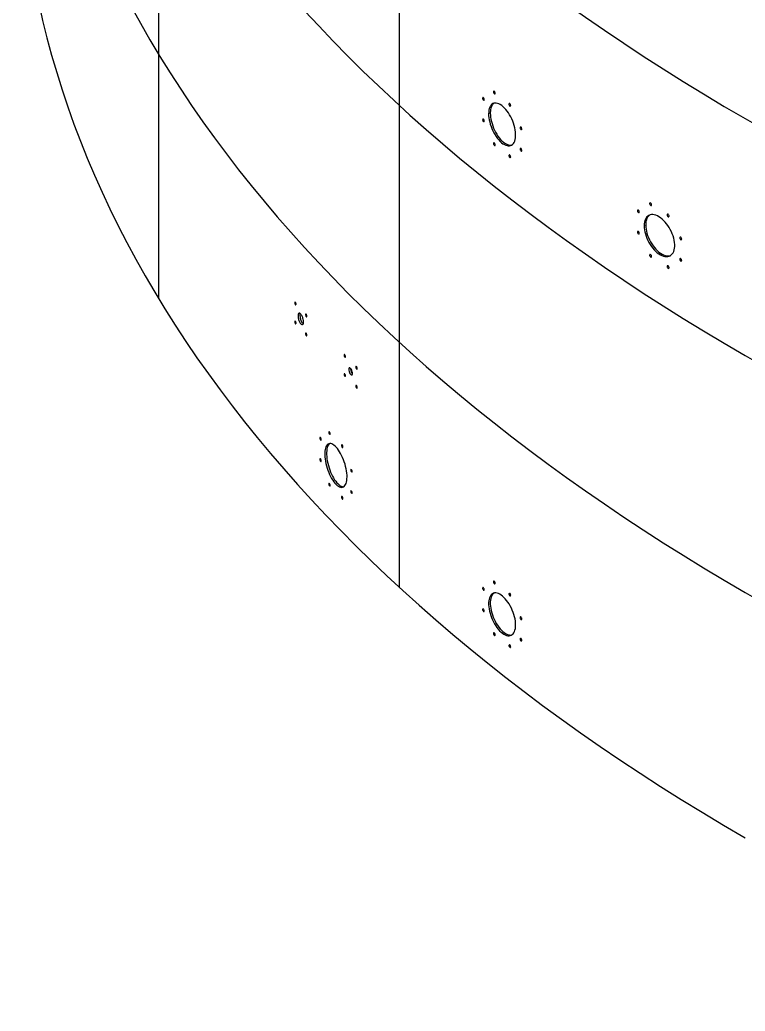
# Model space of a CAD drawing. Header units: millimetres. Extents: x 0 to 126150, y 0 to 89100.
# Drawn here: x 96055 to 99555, y 24661 to 29444 of the extents above; entities that cross this region are included whole.
import ezdxf

# ---------------------------------------------------------------- set-up
doc = ezdxf.new("R2010")
doc.units = ezdxf.units.MM
doc.header["$LTSCALE"] = 150
doc.layers.add('Visible', color=7, linetype='Continuous', lineweight=25)
doc.layers.add('Visible Narrow', color=7, linetype='Continuous', lineweight=18)

msp = doc.modelspace()

# ---------------------------------------------------------------- linework, layer by layer
at = {"layer": 'Visible'}
for p, q in [((96725.5, 28097.58), (96725.5, 42237.26)), ((97886.56, 26705.62), (97886.56, 42143.97))]:
    msp.add_line(p, q, dxfattribs=at)
for centre, major_axis, start_param, end_param in [((108004.91, 36132.59), (11950, 0), 3.1415927, 6.2831853), ((108004.91, 34989.49), (11950, 0), 3.1415927, 6.2831853), ((108004.91, 33846.4), (11950, 0), 3.1415927, 6.2831853), ((108004.91, 32703.3), (11950, 0), 3.1415927, 6.2831853), ((108004.91, 31560.21), (11950, 0), 3.1415927, 6.2831853), ((108004.91, 30376.29), (-11950, 0), 0, 0.7853973)]:
    msp.add_ellipse(centre, major_axis=major_axis, ratio=0.5773503, start_param=start_param, end_param=end_param, dxfattribs=at)
for points, knots in [([(98340.31, 29096.54), (98340.31, 29098.12), (98340.81, 29099.29), (98341.65, 29099.69), (98342.49, 29100.09), (98343.65, 29099.71), (98344.79, 29098.68), (98345.91, 29097.65), (98346.99, 29095.98), (98347.69, 29094.19), (98348.38, 29092.4), (98348.68, 29090.52), (98348.5, 29089.12), (98348.31, 29087.7), (98347.64, 29086.8), (98346.68, 29086.7), (98345.74, 29086.59), (98344.53, 29087.26), (98343.43, 29088.51), (98342.33, 29089.77), (98341.36, 29091.58), (98340.81, 29093.4), (98340.48, 29094.49), (98340.31, 29095.58), (98340.31, 29096.54)], [-3.1415927, -3.1415927, -3.1415927, -3.1415927, -2.3112322, -2.3112322, -2.3112322, -1.484034, -1.484034, -1.484034, -0.6595887, -0.6595887, -0.6595887, 0.1625537, 0.1625537, 0.1625537, 0.9916125, 0.9916125, 0.9916125, 1.8151462, 1.8151462, 1.8151462, 2.6417736, 2.6417736, 2.6417736, 3.1415927, 3.1415927, 3.1415927, 3.1415927]), ([(98288.04, 29065.45), (98288.04, 29067.03), (98288.53, 29068.21), (98289.36, 29068.6), (98290.19, 29069), (98291.35, 29068.61), (98292.47, 29067.57), (98293.58, 29066.54), (98294.65, 29064.87), (98295.34, 29063.07), (98296.02, 29061.28), (98296.32, 29059.4), (98296.14, 29058), (98295.96, 29056.59), (98295.29, 29055.69), (98294.35, 29055.58), (98293.41, 29055.48), (98292.21, 29056.16), (98291.13, 29057.41), (98290.04, 29058.67), (98289.07, 29060.49), (98288.54, 29062.31), (98288.21, 29063.41), (98288.04, 29064.5), (98288.04, 29065.45)], [-3.1415927, -3.1415927, -3.1415927, -3.1415927, -2.3112322, -2.3112322, -2.3112322, -1.484034, -1.484034, -1.484034, -0.6595887, -0.6595887, -0.6595887, 0.1625537, 0.1625537, 0.1625537, 0.9916125, 0.9916125, 0.9916125, 1.8151462, 1.8151462, 1.8151462, 2.6417736, 2.6417736, 2.6417736, 3.1415927, 3.1415927, 3.1415927, 3.1415927]), ([(98316.91, 28990.71), (98316.91, 29003.05), (98318.76, 29013.9), (98322.31, 29022.38), (98325.86, 29030.85), (98331.1, 29036.93), (98337.62, 29040.12), (98344.14, 29043.32), (98351.93, 29043.63), (98360.35, 29041.03), (98368.77, 29038.44), (98377.82, 29032.94), (98386.75, 29025), (98395.68, 29017.07), (98404.49, 29006.69), (98412.44, 28994.74), (98420.38, 28982.79), (98427.47, 28969.26), (98433.08, 28955.28), (98438.7, 28941.3), (98442.85, 28926.88), (98445.18, 28913.19), (98447.58, 28899.04), (98448.04, 28885.69), (98446.5, 28874.31), (98445.01, 28863.29), (98441.65, 28854.14), (98436.71, 28847.62), (98431.77, 28841.1), (98425.27, 28837.21), (98417.73, 28836.27), (98410.21, 28835.34), (98401.67, 28837.37), (98392.84, 28842.18), (98384.01, 28846.99), (98374.89, 28854.58), (98366.24, 28864.33), (98357.57, 28874.1), (98349.37, 28886.02), (98342.3, 28899.1), (98335.25, 28912.17), (98329.34, 28926.38), (98325.04, 28940.57), (98320.74, 28954.75), (98318.06, 28968.9), (98317.21, 28981.83), (98317.01, 28984.86), (98316.91, 28987.83), (98316.91, 28990.71)], [-3.1415927, -3.1415927, -3.1415927, -3.1415927, -2.7294243, -2.7294243, -2.7294243, -2.3174342, -2.3174342, -2.3174342, -1.9056456, -1.9056456, -1.9056456, -1.4940499, -1.4940499, -1.4940499, -1.0825999, -1.0825999, -1.0825999, -0.6712804, -0.6712804, -0.6712804, -0.2601154, -0.2601154, -0.2601154, 0.1650981, 0.1650981, 0.1650981, 0.5771152, 0.5771152, 0.5771152, 0.9887753, 0.9887753, 0.9887753, 1.4001026, 1.4001026, 1.4001026, 1.8111594, 1.8111594, 1.8111594, 2.2228977, 2.2228977, 2.2228977, 2.6340393, 2.6340393, 2.6340393, 3.0452678, 3.0452678, 3.0452678, 3.1415927, 3.1415927, 3.1415927, 3.1415927]), ([(98343.18, 29042.08), (98339.25, 29039.56), (98335.86, 29035.91), (98333.13, 29031.24), (98328.83, 29023.9), (98326.16, 29014.03), (98325.31, 29002.45), (98325.12, 28999.75), (98325.02, 28996.96), (98325.02, 28994.09)], [2.37232457, 2.37232457, 2.37232457, 2.37232457, 2.6344411, 2.6344411, 2.6344411, 3.04574918, 3.04574918, 3.04574918, 3.14159265, 3.14159265, 3.14159265, 3.14159265]), ([(98415.15, 29037.77), (98415.15, 29039.35), (98415.66, 29040.53), (98416.51, 29040.94), (98417.36, 29041.34), (98418.55, 29040.97), (98419.69, 29039.94), (98420.84, 29038.92), (98421.93, 29037.26), (98422.64, 29035.47), (98423.34, 29033.69), (98423.65, 29031.81), (98423.46, 29030.4), (98423.27, 29028.99), (98422.59, 29028.09), (98421.62, 29027.97), (98420.66, 29027.86), (98419.43, 29028.52), (98418.32, 29029.77), (98417.2, 29031.02), (98416.22, 29032.83), (98415.66, 29034.64), (98415.33, 29035.73), (98415.15, 29036.82), (98415.15, 29037.77)], [-3.1415927, -3.1415927, -3.1415927, -3.1415927, -2.3112322, -2.3112322, -2.3112322, -1.484034, -1.484034, -1.484034, -0.6595887, -0.6595887, -0.6595887, 0.1625537, 0.1625537, 0.1625537, 0.9916125, 0.9916125, 0.9916125, 1.8151462, 1.8151462, 1.8151462, 2.6417736, 2.6417736, 2.6417736, 3.1415927, 3.1415927, 3.1415927, 3.1415927]), ([(98325.02, 28994.09), (98325.02, 28981.75), (98326.86, 28967.93), (98330.41, 28953.79), (98333.96, 28939.66), (98339.2, 28925.22), (98345.72, 28911.66), (98352.23, 28898.12), (98360.01, 28885.47), (98368.43, 28874.78), (98376.84, 28864.09), (98385.88, 28855.37), (98394.81, 28849.32), (98403.73, 28843.28), (98412.53, 28839.93), (98420.47, 28839.53), (98423.43, 28839.39), (98426.26, 28839.65), (98428.95, 28840.31)], [-3.1415927, -3.1415927, -3.1415927, -3.1415927, -2.7293507, -2.7293507, -2.7293507, -2.317317, -2.317317, -2.317317, -1.905515, -1.905515, -1.905515, -1.4939191, -1.4939191, -1.4939191, -1.082458, -1.082458, -1.082458, -0.9293668, -0.9293668, -0.9293668, -0.9293668]), ([(98288.04, 28962.34), (98288.04, 28963.92), (98288.53, 28965.09), (98289.36, 28965.49), (98290.19, 28965.88), (98291.35, 28965.5), (98292.47, 28964.46), (98293.58, 28963.43), (98294.65, 28961.75), (98295.34, 28959.96), (98296.02, 28958.17), (98296.32, 28956.29), (98296.14, 28954.89), (98295.96, 28953.47), (98295.29, 28952.58), (98294.35, 28952.47), (98293.41, 28952.37), (98292.21, 28953.05), (98291.13, 28954.3), (98290.04, 28955.56), (98289.07, 28957.38), (98288.54, 28959.2), (98288.21, 28960.3), (98288.04, 28961.39), (98288.04, 28962.34)], [-3.1415927, -3.1415927, -3.1415927, -3.1415927, -2.3112322, -2.3112322, -2.3112322, -1.484034, -1.484034, -1.484034, -0.6595887, -0.6595887, -0.6595887, 0.1625537, 0.1625537, 0.1625537, 0.9916125, 0.9916125, 0.9916125, 1.8151462, 1.8151462, 1.8151462, 2.6417736, 2.6417736, 2.6417736, 3.1415927, 3.1415927, 3.1415927, 3.1415927]), ([(98468.72, 28923.59), (98468.72, 28925.17), (98469.23, 28926.35), (98470.1, 28926.76), (98470.96, 28927.16), (98472.15, 28926.8), (98473.31, 28925.78), (98474.47, 28924.76), (98475.57, 28923.1), (98476.28, 28921.32), (98476.99, 28919.54), (98477.3, 28917.66), (98477.11, 28916.25), (98476.93, 28914.84), (98476.23, 28913.93), (98475.26, 28913.81), (98474.29, 28913.69), (98473.05, 28914.36), (98471.92, 28915.6), (98470.79, 28916.84), (98469.8, 28918.64), (98469.24, 28920.45), (98468.9, 28921.55), (98468.72, 28922.63), (98468.72, 28923.59)], [-3.1415927, -3.1415927, -3.1415927, -3.1415927, -2.3112322, -2.3112322, -2.3112322, -1.484034, -1.484034, -1.484034, -0.6595887, -0.6595887, -0.6595887, 0.1625537, 0.1625537, 0.1625537, 0.9916125, 0.9916125, 0.9916125, 1.8151462, 1.8151462, 1.8151462, 2.6417736, 2.6417736, 2.6417736, 3.1415927, 3.1415927, 3.1415927, 3.1415927]), ([(98340.31, 28847.6), (98340.31, 28849.18), (98340.81, 28850.36), (98341.65, 28850.76), (98342.49, 28851.16), (98343.65, 28850.78), (98344.79, 28849.74), (98345.91, 28848.71), (98346.99, 28847.04), (98347.69, 28845.25), (98348.38, 28843.47), (98348.68, 28841.58), (98348.5, 28840.18), (98348.31, 28838.77), (98347.64, 28837.87), (98346.68, 28837.76), (98345.74, 28837.65), (98344.53, 28838.33), (98343.43, 28839.58), (98342.33, 28840.83), (98341.36, 28842.65), (98340.81, 28844.46), (98340.48, 28845.56), (98340.31, 28846.65), (98340.31, 28847.6)], [-3.1415927, -3.1415927, -3.1415927, -3.1415927, -2.3112322, -2.3112322, -2.3112322, -1.484034, -1.484034, -1.484034, -0.6595887, -0.6595887, -0.6595887, 0.1625537, 0.1625537, 0.1625537, 0.9916125, 0.9916125, 0.9916125, 1.8151462, 1.8151462, 1.8151462, 2.6417736, 2.6417736, 2.6417736, 3.1415927, 3.1415927, 3.1415927, 3.1415927]), ([(98468.72, 28820.48), (98468.72, 28822.06), (98469.23, 28823.24), (98470.1, 28823.64), (98470.96, 28824.05), (98472.15, 28823.69), (98473.31, 28822.66), (98474.47, 28821.64), (98475.57, 28819.99), (98476.28, 28818.2), (98476.99, 28816.42), (98477.3, 28814.55), (98477.11, 28813.14), (98476.93, 28811.73), (98476.23, 28810.82), (98475.26, 28810.7), (98474.29, 28810.58), (98473.05, 28811.25), (98471.92, 28812.48), (98470.79, 28813.73), (98469.8, 28815.53), (98469.24, 28817.34), (98468.9, 28818.43), (98468.72, 28819.52), (98468.72, 28820.48)], [-3.1415927, -3.1415927, -3.1415927, -3.1415927, -2.3112322, -2.3112322, -2.3112322, -1.484034, -1.484034, -1.484034, -0.6595887, -0.6595887, -0.6595887, 0.1625537, 0.1625537, 0.1625537, 0.9916125, 0.9916125, 0.9916125, 1.8151462, 1.8151462, 1.8151462, 2.6417736, 2.6417736, 2.6417736, 3.1415927, 3.1415927, 3.1415927, 3.1415927]), ([(98415.15, 28788.84), (98415.15, 28790.42), (98415.66, 28791.6), (98416.51, 28792), (98417.36, 28792.41), (98418.55, 28792.04), (98419.69, 28791.01), (98420.84, 28789.98), (98421.93, 28788.32), (98422.64, 28786.54), (98423.34, 28784.75), (98423.65, 28782.87), (98423.46, 28781.47), (98423.27, 28780.06), (98422.59, 28779.15), (98421.62, 28779.04), (98420.66, 28778.92), (98419.43, 28779.59), (98418.32, 28780.83), (98417.2, 28782.08), (98416.22, 28783.89), (98415.66, 28785.7), (98415.33, 28786.8), (98415.15, 28787.89), (98415.15, 28788.84)], [-3.1415927, -3.1415927, -3.1415927, -3.1415927, -2.3112322, -2.3112322, -2.3112322, -1.484034, -1.484034, -1.484034, -0.6595887, -0.6595887, -0.6595887, 0.1625537, 0.1625537, 0.1625537, 0.9916125, 0.9916125, 0.9916125, 1.8151462, 1.8151462, 1.8151462, 2.6417736, 2.6417736, 2.6417736, 3.1415927, 3.1415927, 3.1415927, 3.1415927]), ([(99093.92, 28557.38), (99093.92, 28558.96), (99094.49, 28560.17), (99095.44, 28560.62), (99096.39, 28561.07), (99097.71, 28560.77), (99098.99, 28559.8), (99100.27, 28558.84), (99101.49, 28557.24), (99102.28, 28555.49), (99103.06, 28553.75), (99103.41, 28551.88), (99103.2, 28550.47), (99102.99, 28549.05), (99102.23, 28548.1), (99101.15, 28547.94), (99100.07, 28547.77), (99098.7, 28548.37), (99097.46, 28549.55), (99096.21, 28550.74), (99095.11, 28552.49), (99094.49, 28554.27), (99094.12, 28555.35), (99093.92, 28556.43), (99093.92, 28557.38)], [-3.1415927, -3.1415927, -3.1415927, -3.1415927, -2.3112322, -2.3112322, -2.3112322, -1.484034, -1.484034, -1.484034, -0.6595887, -0.6595887, -0.6595887, 0.1625537, 0.1625537, 0.1625537, 0.9916125, 0.9916125, 0.9916125, 1.8151462, 1.8151462, 1.8151462, 2.6417736, 2.6417736, 2.6417736, 3.1415927, 3.1415927, 3.1415927, 3.1415927]), ([(99034.65, 28523.06), (99034.65, 28524.64), (99035.21, 28525.85), (99036.15, 28526.29), (99037.1, 28526.74), (99038.41, 28526.43), (99039.68, 28525.46), (99040.95, 28524.49), (99042.16, 28522.88), (99042.94, 28521.13), (99043.71, 28519.39), (99044.05, 28517.52), (99043.85, 28516.11), (99043.64, 28514.69), (99042.88, 28513.75), (99041.81, 28513.58), (99040.75, 28513.42), (99039.39, 28514.03), (99038.16, 28515.21), (99036.92, 28516.41), (99035.83, 28518.17), (99035.21, 28519.95), (99034.84, 28521.03), (99034.65, 28522.11), (99034.65, 28523.06)], [-3.1415927, -3.1415927, -3.1415927, -3.1415927, -2.3112322, -2.3112322, -2.3112322, -1.484034, -1.484034, -1.484034, -0.6595887, -0.6595887, -0.6595887, 0.1625537, 0.1625537, 0.1625537, 0.9916125, 0.9916125, 0.9916125, 1.8151462, 1.8151462, 1.8151462, 2.6417736, 2.6417736, 2.6417736, 3.1415927, 3.1415927, 3.1415927, 3.1415927]), ([(99067.4, 28450.11), (99067.4, 28462.45), (99069.5, 28473.42), (99073.52, 28482.11), (99077.55, 28490.8), (99083.49, 28497.2), (99090.88, 28500.8), (99098.26, 28504.4), (99107.08, 28505.19), (99116.62, 28503.12), (99126.15, 28501.05), (99136.39, 28496.11), (99146.49, 28488.72), (99156.59, 28481.34), (99166.55, 28471.51), (99175.53, 28460.05), (99184.51, 28448.59), (99192.51, 28435.5), (99198.85, 28421.87), (99205.19, 28408.24), (99209.87, 28394.07), (99212.5, 28380.53), (99215.22, 28366.52), (99215.73, 28353.2), (99214, 28341.73), (99212.31, 28330.62), (99208.52, 28321.25), (99202.94, 28314.42), (99197.37, 28307.6), (99190.02, 28303.31), (99181.51, 28301.91), (99173.01, 28300.51), (99163.37, 28302.01), (99153.38, 28306.28), (99143.4, 28310.54), (99133.08, 28317.57), (99123.28, 28326.78), (99113.47, 28336.01), (99104.18, 28347.42), (99096.18, 28360.07), (99088.19, 28372.7), (99081.49, 28386.55), (99076.62, 28400.47), (99071.75, 28414.39), (99068.71, 28428.37), (99067.74, 28441.25), (99067.52, 28444.27), (99067.4, 28447.22), (99067.4, 28450.11)], [-3.1415927, -3.1415927, -3.1415927, -3.1415927, -2.7294243, -2.7294243, -2.7294243, -2.3174342, -2.3174342, -2.3174342, -1.9056456, -1.9056456, -1.9056456, -1.4940499, -1.4940499, -1.4940499, -1.0825999, -1.0825999, -1.0825999, -0.6712804, -0.6712804, -0.6712804, -0.2601154, -0.2601154, -0.2601154, 0.1650981, 0.1650981, 0.1650981, 0.5771152, 0.5771152, 0.5771152, 0.9887753, 0.9887753, 0.9887753, 1.4001026, 1.4001026, 1.4001026, 1.8111594, 1.8111594, 1.8111594, 2.2228977, 2.2228977, 2.2228977, 2.6340393, 2.6340393, 2.6340393, 3.0452678, 3.0452678, 3.0452678, 3.1415927, 3.1415927, 3.1415927, 3.1415927]), ([(99094.1, 28502.16), (99090.23, 28499.48), (99086.85, 28495.93), (99084.08, 28491.59), (99079.21, 28483.98), (99076.18, 28473.95), (99075.22, 28462.32), (99074.99, 28459.61), (99074.88, 28456.81), (99074.88, 28453.94)], [2.39965718, 2.39965718, 2.39965718, 2.39965718, 2.6344411, 2.6344411, 2.6344411, 3.04574918, 3.04574918, 3.04574918, 3.14159265, 3.14159265, 3.14159265, 3.14159265]), ([(99178.6, 28503.25), (99178.6, 28504.83), (99179.17, 28506.04), (99180.13, 28506.5), (99181.09, 28506.95), (99182.43, 28506.66), (99183.73, 28505.7), (99185.02, 28504.75), (99186.26, 28503.15), (99187.05, 28501.41), (99187.85, 28499.67), (99188.19, 28497.81), (99187.98, 28496.39), (99187.77, 28494.97), (99187, 28494.02), (99185.91, 28493.85), (99184.82, 28493.67), (99183.43, 28494.27), (99182.18, 28495.44), (99180.91, 28496.62), (99179.8, 28498.37), (99179.17, 28500.14), (99178.8, 28501.22), (99178.6, 28502.3), (99178.6, 28503.25)], [-3.1415927, -3.1415927, -3.1415927, -3.1415927, -2.3112322, -2.3112322, -2.3112322, -1.484034, -1.484034, -1.484034, -0.6595887, -0.6595887, -0.6595887, 0.1625537, 0.1625537, 0.1625537, 0.9916125, 0.9916125, 0.9916125, 1.8151462, 1.8151462, 1.8151462, 2.6417736, 2.6417736, 2.6417736, 3.1415927, 3.1415927, 3.1415927, 3.1415927]), ([(99034.65, 28419.95), (99034.65, 28421.53), (99035.21, 28422.73), (99036.15, 28423.18), (99037.1, 28423.63), (99038.41, 28423.32), (99039.68, 28422.35), (99040.95, 28421.38), (99042.16, 28419.77), (99042.94, 28418.02), (99043.71, 28416.27), (99044.05, 28414.41), (99043.85, 28413), (99043.64, 28411.57), (99042.88, 28410.63), (99041.81, 28410.47), (99040.75, 28410.31), (99039.39, 28410.92), (99038.16, 28412.1), (99036.92, 28413.3), (99035.83, 28415.06), (99035.21, 28416.84), (99034.84, 28417.92), (99034.65, 28419), (99034.65, 28419.95)], [-3.1415927, -3.1415927, -3.1415927, -3.1415927, -2.3112322, -2.3112322, -2.3112322, -1.484034, -1.484034, -1.484034, -0.6595887, -0.6595887, -0.6595887, 0.1625537, 0.1625537, 0.1625537, 0.9916125, 0.9916125, 0.9916125, 1.8151462, 1.8151462, 1.8151462, 2.6417736, 2.6417736, 2.6417736, 3.1415927, 3.1415927, 3.1415927, 3.1415927]), ([(99074.88, 28453.94), (99074.88, 28441.6), (99076.98, 28427.9), (99081, 28413.98), (99085.02, 28400.07), (99090.96, 28385.95), (99098.34, 28372.8), (99105.72, 28359.65), (99114.54, 28347.49), (99124.06, 28337.32), (99133.59, 28327.15), (99143.82, 28318.98), (99153.91, 28313.49), (99164.01, 28308), (99173.95, 28305.19), (99182.93, 28305.29), (99187.45, 28305.34), (99191.72, 28306.13), (99195.65, 28307.62)], [-3.1415927, -3.1415927, -3.1415927, -3.1415927, -2.7293507, -2.7293507, -2.7293507, -2.317317, -2.317317, -2.317317, -1.905515, -1.905515, -1.905515, -1.4939191, -1.4939191, -1.4939191, -1.082458, -1.082458, -1.082458, -0.8752428, -0.8752428, -0.8752428, -0.8752428]), ([(99239.07, 28392.37), (99239.07, 28393.96), (99239.64, 28395.17), (99240.62, 28395.63), (99241.58, 28396.09), (99242.93, 28395.8), (99244.24, 28394.85), (99245.54, 28393.9), (99246.79, 28392.31), (99247.59, 28390.57), (99248.39, 28388.83), (99248.74, 28386.97), (99248.53, 28385.56), (99248.32, 28384.13), (99247.54, 28383.18), (99246.44, 28383), (99245.34, 28382.82), (99243.94, 28383.41), (99242.68, 28384.58), (99241.4, 28385.75), (99240.28, 28387.5), (99239.65, 28389.27), (99239.27, 28390.34), (99239.07, 28391.42), (99239.07, 28392.37)], [-3.1415927, -3.1415927, -3.1415927, -3.1415927, -2.3112322, -2.3112322, -2.3112322, -1.484034, -1.484034, -1.484034, -0.6595887, -0.6595887, -0.6595887, 0.1625537, 0.1625537, 0.1625537, 0.9916125, 0.9916125, 0.9916125, 1.8151462, 1.8151462, 1.8151462, 2.6417736, 2.6417736, 2.6417736, 3.1415927, 3.1415927, 3.1415927, 3.1415927]), ([(99093.92, 28308.45), (99093.92, 28310.03), (99094.49, 28311.24), (99095.44, 28311.69), (99096.39, 28312.14), (99097.71, 28311.83), (99098.99, 28310.87), (99100.27, 28309.91), (99101.49, 28308.31), (99102.28, 28306.56), (99103.06, 28304.81), (99103.41, 28302.95), (99103.2, 28301.54), (99102.99, 28300.11), (99102.23, 28299.17), (99101.15, 28299), (99100.07, 28298.84), (99098.7, 28299.44), (99097.46, 28300.62), (99096.21, 28301.81), (99095.11, 28303.56), (99094.49, 28305.34), (99094.12, 28306.42), (99093.92, 28307.5), (99093.92, 28308.45)], [-3.1415927, -3.1415927, -3.1415927, -3.1415927, -2.3112322, -2.3112322, -2.3112322, -1.484034, -1.484034, -1.484034, -0.6595887, -0.6595887, -0.6595887, 0.1625537, 0.1625537, 0.1625537, 0.9916125, 0.9916125, 0.9916125, 1.8151462, 1.8151462, 1.8151462, 2.6417736, 2.6417736, 2.6417736, 3.1415927, 3.1415927, 3.1415927, 3.1415927]), ([(99239.07, 28289.26), (99239.07, 28290.84), (99239.64, 28292.05), (99240.62, 28292.52), (99241.58, 28292.98), (99242.93, 28292.68), (99244.24, 28291.73), (99245.54, 28290.79), (99246.79, 28289.2), (99247.59, 28287.46), (99248.39, 28285.72), (99248.74, 28283.86), (99248.53, 28282.45), (99248.32, 28281.02), (99247.54, 28280.07), (99246.44, 28279.89), (99245.34, 28279.71), (99243.94, 28280.3), (99242.68, 28281.47), (99241.4, 28282.64), (99240.28, 28284.39), (99239.65, 28286.16), (99239.27, 28287.23), (99239.07, 28288.31), (99239.07, 28289.26)], [-3.1415927, -3.1415927, -3.1415927, -3.1415927, -2.3112322, -2.3112322, -2.3112322, -1.484034, -1.484034, -1.484034, -0.6595887, -0.6595887, -0.6595887, 0.1625537, 0.1625537, 0.1625537, 0.9916125, 0.9916125, 0.9916125, 1.8151462, 1.8151462, 1.8151462, 2.6417736, 2.6417736, 2.6417736, 3.1415927, 3.1415927, 3.1415927, 3.1415927]), ([(99178.6, 28254.32), (99178.6, 28255.9), (99179.17, 28257.11), (99180.13, 28257.56), (99181.09, 28258.02), (99182.43, 28257.72), (99183.73, 28256.77), (99185.02, 28255.81), (99186.26, 28254.22), (99187.05, 28252.47), (99187.85, 28250.74), (99188.19, 28248.87), (99187.98, 28247.46), (99187.77, 28246.04), (99187, 28245.09), (99185.91, 28244.91), (99184.82, 28244.74), (99183.43, 28245.33), (99182.18, 28246.51), (99180.91, 28247.69), (99179.8, 28249.43), (99179.17, 28251.21), (99178.8, 28252.29), (99178.6, 28253.36), (99178.6, 28254.32)], [-3.1415927, -3.1415927, -3.1415927, -3.1415927, -2.3112322, -2.3112322, -2.3112322, -1.484034, -1.484034, -1.484034, -0.6595887, -0.6595887, -0.6595887, 0.1625537, 0.1625537, 0.1625537, 0.9916125, 0.9916125, 0.9916125, 1.8151462, 1.8151462, 1.8151462, 2.6417736, 2.6417736, 2.6417736, 3.1415927, 3.1415927, 3.1415927, 3.1415927]), ([(97387.69, 28072.63), (97387.69, 28071.04), (97387.3, 28069.91), (97386.65, 28069.58), (97385.99, 28069.24), (97385.08, 28069.71), (97384.2, 28070.84), (97383.32, 28071.96), (97382.49, 28073.71), (97381.94, 28075.56), (97381.41, 28077.4), (97381.17, 28079.3), (97381.31, 28080.69), (97381.46, 28082.09), (97381.98, 28082.94), (97382.72, 28082.97), (97383.46, 28083), (97384.4, 28082.23), (97385.26, 28080.9), (97386.12, 28079.55), (97386.88, 28077.66), (97387.3, 28075.81), (97387.56, 28074.68), (97387.69, 28073.58), (97387.69, 28072.63)], [-3.1415927, -3.1415927, -3.1415927, -3.1415927, -2.3112322, -2.3112322, -2.3112322, -1.484034, -1.484034, -1.484034, -0.6595887, -0.6595887, -0.6595887, 0.1625537, 0.1625537, 0.1625537, 0.9916125, 0.9916125, 0.9916125, 1.8151462, 1.8151462, 1.8151462, 2.6417736, 2.6417736, 2.6417736, 3.1415927, 3.1415927, 3.1415927, 3.1415927]), ([(97387.69, 27980.25), (97387.69, 27978.67), (97387.3, 27977.53), (97386.65, 27977.2), (97385.99, 27976.87), (97385.08, 27977.34), (97384.2, 27978.46), (97383.32, 27979.58), (97382.49, 27981.33), (97381.94, 27983.18), (97381.41, 27985.02), (97381.17, 27986.93), (97381.31, 27988.32), (97381.46, 27989.71), (97381.98, 27990.56), (97382.72, 27990.59), (97383.46, 27990.63), (97384.4, 27989.86), (97385.26, 27988.52), (97386.12, 27987.18), (97386.88, 27985.29), (97387.3, 27983.43), (97387.56, 27982.31), (97387.69, 27981.2), (97387.69, 27980.25)], [-3.1415927, -3.1415927, -3.1415927, -3.1415927, -2.3112322, -2.3112322, -2.3112322, -1.484034, -1.484034, -1.484034, -0.6595887, -0.6595887, -0.6595887, 0.1625537, 0.1625537, 0.1625537, 0.9916125, 0.9916125, 0.9916125, 1.8151462, 1.8151462, 1.8151462, 2.6417736, 2.6417736, 2.6417736, 3.1415927, 3.1415927, 3.1415927, 3.1415927]), ([(97423.76, 27986.44), (97423.76, 27981.96), (97423.01, 27978.32), (97421.61, 27976.1), (97420.22, 27973.88), (97418.2, 27973.09), (97415.87, 27973.85), (97413.55, 27974.61), (97410.93, 27976.92), (97408.42, 27980.41), (97405.91, 27983.92), (97403.52, 27988.61), (97401.65, 27993.73), (97399.78, 27998.84), (97398.42, 28004.37), (97397.79, 28009.42), (97397.16, 28014.46), (97397.27, 28019.01), (97398.08, 28022.35), (97398.9, 28025.68), (97400.42, 28027.79), (97402.41, 28028.35), (97404.41, 28028.9), (97406.88, 28027.89), (97409.42, 28025.46), (97411.95, 28023.04), (97414.54, 28019.23), (97416.79, 28014.63), (97419.04, 28010.02), (97420.93, 28004.64), (97422.15, 27999.34), (97423.2, 27994.79), (97423.76, 27990.31), (97423.76, 27986.44)], [-3.1415927, -3.1415927, -3.1415927, -3.1415927, -2.563852, -2.563852, -2.563852, -1.9864732, -1.9864732, -1.9864732, -1.4094315, -1.4094315, -1.4094315, -0.8291962, -0.8291962, -0.8291962, -0.250118, -0.250118, -0.250118, 0.3279853, 0.3279853, 0.3279853, 0.9052995, 0.9052995, 0.9052995, 1.4853952, 1.4853952, 1.4853952, 2.0634288, 2.0634288, 2.0634288, 2.6431635, 2.6431635, 2.6431635, 3.1415927, 3.1415927, 3.1415927, 3.1415927]), ([(97407.58, 28026.98), (97407.19, 28026), (97406.88, 28024.87), (97406.67, 28023.59), (97406.04, 28019.94), (97406.14, 28015.16), (97406.96, 28010), (97407.77, 28004.86), (97409.3, 27999.36), (97411.29, 27994.39), (97413.29, 27989.39), (97415.75, 27984.94), (97418.29, 27981.75), (97419.67, 27980.02), (97421.07, 27978.66), (97422.42, 27977.72)], [-0.4518863, -0.4518863, -0.4518863, -0.4518863, -0.2498095, -0.2498095, -0.2498095, 0.3284107, 0.3284107, 0.3284107, 0.9057975, 0.9057975, 0.9057975, 1.4858925, 1.4858925, 1.4858925, 1.8012838, 1.8012838, 1.8012838, 1.8012838]), ([(97440.11, 28014.71), (97440.11, 28013.13), (97439.72, 28011.99), (97439.05, 28011.66), (97438.38, 28011.32), (97437.46, 28011.78), (97436.56, 28012.9), (97435.66, 28014.02), (97434.81, 28015.77), (97434.26, 28017.61), (97433.71, 28019.45), (97433.47, 28021.35), (97433.62, 28022.74), (97433.76, 28024.14), (97434.3, 28024.99), (97435.05, 28025.03), (97435.8, 28025.06), (97436.76, 28024.3), (97437.63, 28022.97), (97438.51, 28021.63), (97439.28, 28019.74), (97439.71, 28017.89), (97439.97, 28016.77), (97440.11, 28015.66), (97440.11, 28014.71)], [-3.1415927, -3.1415927, -3.1415927, -3.1415927, -2.3112322, -2.3112322, -2.3112322, -1.484034, -1.484034, -1.484034, -0.6595887, -0.6595887, -0.6595887, 0.1625537, 0.1625537, 0.1625537, 0.9916125, 0.9916125, 0.9916125, 1.8151462, 1.8151462, 1.8151462, 2.6417736, 2.6417736, 2.6417736, 3.1415927, 3.1415927, 3.1415927, 3.1415927]), ([(97440.11, 27922.33), (97440.11, 27920.75), (97439.72, 27919.62), (97439.05, 27919.28), (97438.38, 27918.94), (97437.46, 27919.41), (97436.56, 27920.53), (97435.66, 27921.64), (97434.81, 27923.39), (97434.26, 27925.23), (97433.71, 27927.07), (97433.47, 27928.98), (97433.62, 27930.36), (97433.76, 27931.76), (97434.3, 27932.61), (97435.05, 27932.65), (97435.8, 27932.69), (97436.76, 27931.92), (97437.63, 27930.59), (97438.51, 27929.25), (97439.28, 27927.37), (97439.71, 27925.51), (97439.97, 27924.39), (97440.11, 27923.29), (97440.11, 27922.33)], [-3.1415927, -3.1415927, -3.1415927, -3.1415927, -2.3112322, -2.3112322, -2.3112322, -1.484034, -1.484034, -1.484034, -0.6595887, -0.6595887, -0.6595887, 0.1625537, 0.1625537, 0.1625537, 0.9916125, 0.9916125, 0.9916125, 1.8151462, 1.8151462, 1.8151462, 2.6417736, 2.6417736, 2.6417736, 3.1415927, 3.1415927, 3.1415927, 3.1415927]), ([(97626.49, 27818.89), (97626.49, 27817.31), (97626.07, 27816.16), (97625.36, 27815.81), (97624.65, 27815.46), (97623.67, 27815.91), (97622.72, 27817.01), (97621.77, 27818.11), (97620.86, 27819.84), (97620.28, 27821.67), (97619.7, 27823.5), (97619.45, 27825.4), (97619.6, 27826.79), (97619.75, 27828.19), (97620.32, 27829.05), (97621.12, 27829.11), (97621.92, 27829.16), (97622.93, 27828.41), (97623.86, 27827.1), (97624.79, 27825.78), (97625.61, 27823.9), (97626.06, 27822.06), (97626.34, 27820.94), (97626.49, 27819.84), (97626.49, 27818.89)], [-3.1415927, -3.1415927, -3.1415927, -3.1415927, -2.3112322, -2.3112322, -2.3112322, -1.484034, -1.484034, -1.484034, -0.6595887, -0.6595887, -0.6595887, 0.1625537, 0.1625537, 0.1625537, 0.9916125, 0.9916125, 0.9916125, 1.8151462, 1.8151462, 1.8151462, 2.6417736, 2.6417736, 2.6417736, 3.1415927, 3.1415927, 3.1415927, 3.1415927]), ([(97660.16, 27738.86), (97660.16, 27735.69), (97659.51, 27733.17), (97658.34, 27731.81), (97657.16, 27730.46), (97655.47, 27730.27), (97653.6, 27731.27), (97651.72, 27732.29), (97649.67, 27734.52), (97647.85, 27737.52), (97646.04, 27740.5), (97644.48, 27744.24), (97643.47, 27747.98), (97642.47, 27751.71), (97642.03, 27755.42), (97642.23, 27758.37), (97642.43, 27761.33), (97643.28, 27763.51), (97644.61, 27764.49), (97645.94, 27765.48), (97647.75, 27765.25), (97649.68, 27763.85), (97651.59, 27762.45), (97653.61, 27759.9), (97655.34, 27756.7), (97657.07, 27753.49), (97658.49, 27749.65), (97659.31, 27745.94), (97659.87, 27743.44), (97660.16, 27741.01), (97660.16, 27738.86)], [-3.1415927, -3.1415927, -3.1415927, -3.1415927, -2.4935152, -2.4935152, -2.4935152, -1.8458904, -1.8458904, -1.8458904, -1.1939235, -1.1939235, -1.1939235, -0.5435519, -0.5435519, -0.5435519, 0.1054606, 0.1054606, 0.1054606, 0.7533775, 0.7533775, 0.7533775, 1.4048184, 1.4048184, 1.4048184, 2.0535067, 2.0535067, 2.0535067, 2.7039088, 2.7039088, 2.7039088, 3.1415927, 3.1415927, 3.1415927, 3.1415927]), ([(97651.06, 27762.66), (97650.86, 27761.33), (97650.8, 27759.81), (97650.9, 27758.15), (97651.11, 27754.79), (97651.96, 27750.9), (97653.28, 27747.25), (97654.61, 27743.59), (97656.42, 27740.19), (97658.35, 27737.73), (97658.88, 27737.06), (97659.42, 27736.45), (97659.95, 27735.93)], [-0.213782, -0.213782, -0.213782, -0.213782, 0.1058514, 0.1058514, 0.1058514, 0.7538738, 0.7538738, 0.7538738, 1.4053188, 1.4053188, 1.4053188, 1.5852394, 1.5852394, 1.5852394, 1.5852394]), ([(97683.06, 27762.29), (97683.06, 27760.71), (97682.63, 27759.56), (97681.91, 27759.21), (97681.19, 27758.86), (97680.2, 27759.3), (97679.23, 27760.39), (97678.26, 27761.48), (97677.34, 27763.21), (97676.75, 27765.04), (97676.16, 27766.87), (97675.9, 27768.77), (97676.06, 27770.16), (97676.21, 27771.56), (97676.79, 27772.42), (97677.6, 27772.48), (97678.41, 27772.53), (97679.45, 27771.79), (97680.39, 27770.48), (97681.33, 27769.17), (97682.16, 27767.3), (97682.63, 27765.46), (97682.91, 27764.34), (97683.06, 27763.24), (97683.06, 27762.29)], [-3.1415927, -3.1415927, -3.1415927, -3.1415927, -2.3112322, -2.3112322, -2.3112322, -1.484034, -1.484034, -1.484034, -0.6595887, -0.6595887, -0.6595887, 0.1625537, 0.1625537, 0.1625537, 0.9916125, 0.9916125, 0.9916125, 1.8151462, 1.8151462, 1.8151462, 2.6417736, 2.6417736, 2.6417736, 3.1415927, 3.1415927, 3.1415927, 3.1415927]), ([(97626.49, 27726.51), (97626.49, 27724.93), (97626.07, 27723.79), (97625.36, 27723.44), (97624.65, 27723.09), (97623.67, 27723.53), (97622.72, 27724.64), (97621.77, 27725.73), (97620.86, 27727.47), (97620.28, 27729.3), (97619.7, 27731.13), (97619.45, 27733.03), (97619.6, 27734.42), (97619.75, 27735.82), (97620.32, 27736.68), (97621.12, 27736.73), (97621.92, 27736.78), (97622.93, 27736.04), (97623.86, 27734.72), (97624.79, 27733.4), (97625.61, 27731.53), (97626.06, 27729.68), (97626.34, 27728.57), (97626.49, 27727.47), (97626.49, 27726.51)], [-3.1415927, -3.1415927, -3.1415927, -3.1415927, -2.3112322, -2.3112322, -2.3112322, -1.484034, -1.484034, -1.484034, -0.6595887, -0.6595887, -0.6595887, 0.1625537, 0.1625537, 0.1625537, 0.9916125, 0.9916125, 0.9916125, 1.8151462, 1.8151462, 1.8151462, 2.6417736, 2.6417736, 2.6417736, 3.1415927, 3.1415927, 3.1415927, 3.1415927]), ([(97683.06, 27669.91), (97683.06, 27668.33), (97682.63, 27667.18), (97681.91, 27666.83), (97681.19, 27666.48), (97680.2, 27666.92), (97679.23, 27668.02), (97678.26, 27669.11), (97677.34, 27670.84), (97676.75, 27672.67), (97676.16, 27674.49), (97675.9, 27676.39), (97676.06, 27677.78), (97676.21, 27679.18), (97676.79, 27680.05), (97677.6, 27680.1), (97678.41, 27680.16), (97679.45, 27679.42), (97680.39, 27678.11), (97681.33, 27676.79), (97682.16, 27674.92), (97682.63, 27673.08), (97682.91, 27671.97), (97683.06, 27670.87), (97683.06, 27669.91)], [-3.1415927, -3.1415927, -3.1415927, -3.1415927, -2.3112322, -2.3112322, -2.3112322, -1.484034, -1.484034, -1.484034, -0.6595887, -0.6595887, -0.6595887, 0.1625537, 0.1625537, 0.1625537, 0.9916125, 0.9916125, 0.9916125, 1.8151462, 1.8151462, 1.8151462, 2.6417736, 2.6417736, 2.6417736, 3.1415927, 3.1415927, 3.1415927, 3.1415927]), ([(97552.36, 27446.62), (97552.36, 27445.04), (97551.95, 27443.9), (97551.26, 27443.55), (97550.57, 27443.21), (97549.61, 27443.66), (97548.68, 27444.77), (97547.75, 27445.88), (97546.86, 27447.62), (97546.29, 27449.45), (97545.72, 27451.29), (97545.48, 27453.19), (97545.63, 27454.58), (97545.78, 27455.98), (97546.33, 27456.83), (97547.11, 27456.88), (97547.89, 27456.93), (97548.89, 27456.17), (97549.79, 27454.85), (97550.7, 27453.52), (97551.5, 27451.64), (97551.95, 27449.79), (97552.22, 27448.68), (97552.36, 27447.58), (97552.36, 27446.62)], [-3.1415927, -3.1415927, -3.1415927, -3.1415927, -2.3112322, -2.3112322, -2.3112322, -1.484034, -1.484034, -1.484034, -0.6595887, -0.6595887, -0.6595887, 0.1625537, 0.1625537, 0.1625537, 0.9916125, 0.9916125, 0.9916125, 1.8151462, 1.8151462, 1.8151462, 2.6417736, 2.6417736, 2.6417736, 3.1415927, 3.1415927, 3.1415927, 3.1415927]), ([(97509.36, 27418.92), (97509.36, 27417.34), (97508.95, 27416.2), (97508.27, 27415.86), (97507.58, 27415.52), (97506.64, 27415.97), (97505.72, 27417.08), (97504.8, 27418.19), (97503.93, 27419.94), (97503.37, 27421.78), (97502.81, 27423.61), (97502.56, 27425.51), (97502.71, 27426.9), (97502.86, 27428.3), (97503.41, 27429.16), (97504.18, 27429.2), (97504.95, 27429.24), (97505.93, 27428.48), (97506.82, 27427.16), (97507.71, 27425.83), (97508.5, 27423.94), (97508.95, 27422.09), (97509.21, 27420.97), (97509.36, 27419.87), (97509.36, 27418.92)], [-3.1415927, -3.1415927, -3.1415927, -3.1415927, -2.3112322, -2.3112322, -2.3112322, -1.484034, -1.484034, -1.484034, -0.6595887, -0.6595887, -0.6595887, 0.1625537, 0.1625537, 0.1625537, 0.9916125, 0.9916125, 0.9916125, 1.8151462, 1.8151462, 1.8151462, 2.6417736, 2.6417736, 2.6417736, 3.1415927, 3.1415927, 3.1415927, 3.1415927]), ([(97633.93, 27238.54), (97633.93, 27226.2), (97632.36, 27215.45), (97629.36, 27207.18), (97626.35, 27198.92), (97621.92, 27193.14), (97616.44, 27190.33), (97610.96, 27187.52), (97604.44, 27187.68), (97597.42, 27190.8), (97590.42, 27193.92), (97582.93, 27200), (97575.58, 27208.53), (97568.23, 27217.06), (97561.03, 27228.03), (97554.57, 27240.54), (97548.11, 27253.04), (97542.38, 27267.07), (97537.85, 27281.45), (97533.33, 27295.84), (97530, 27310.57), (97528.13, 27324.43), (97526.2, 27338.76), (97525.84, 27352.14), (97527.07, 27363.4), (97528.27, 27374.31), (97530.96, 27383.22), (97534.93, 27389.38), (97538.9, 27395.54), (97544.16, 27398.97), (97550.27, 27399.37), (97556.37, 27399.77), (97563.33, 27397.16), (97570.58, 27391.76), (97577.82, 27386.36), (97585.34, 27378.17), (97592.53, 27367.87), (97599.73, 27357.56), (97606.58, 27345.14), (97612.51, 27331.63), (97618.42, 27318.14), (97623.41, 27303.58), (97627.05, 27289.15), (97630.68, 27274.72), (97632.96, 27260.42), (97633.68, 27247.44), (97633.85, 27244.4), (97633.93, 27241.43), (97633.93, 27238.54)], [-3.1415927, -3.1415927, -3.1415927, -3.1415927, -2.7294243, -2.7294243, -2.7294243, -2.3174342, -2.3174342, -2.3174342, -1.9056456, -1.9056456, -1.9056456, -1.4940499, -1.4940499, -1.4940499, -1.0825999, -1.0825999, -1.0825999, -0.6712804, -0.6712804, -0.6712804, -0.2601154, -0.2601154, -0.2601154, 0.1650981, 0.1650981, 0.1650981, 0.5771152, 0.5771152, 0.5771152, 0.9887753, 0.9887753, 0.9887753, 1.4001026, 1.4001026, 1.4001026, 1.8111594, 1.8111594, 1.8111594, 2.2228977, 2.2228977, 2.2228977, 2.6340393, 2.6340393, 2.6340393, 3.0452678, 3.0452678, 3.0452678, 3.1415927, 3.1415927, 3.1415927, 3.1415927]), ([(97550.64, 27399.38), (97549.21, 27398.46), (97547.86, 27397.32), (97546.61, 27395.96), (97542.08, 27391.06), (97538.76, 27383.32), (97536.9, 27373.38), (97534.97, 27363.11), (97534.61, 27350.49), (97535.84, 27336.64), (97537.04, 27323.21), (97539.73, 27308.64), (97543.7, 27294.13), (97547.67, 27279.64), (97552.92, 27265.22), (97559.03, 27252.08), (97565.13, 27238.95), (97572.08, 27227.11), (97579.32, 27217.53), (97586.56, 27207.96), (97594.08, 27200.66), (97601.26, 27196.23), (97607.18, 27192.58), (97612.86, 27190.89), (97617.98, 27191.22)], [-0.7853161, -0.7853161, -0.7853161, -0.7853161, -0.6710984, -0.6710984, -0.6710984, -0.2598625, -0.2598625, -0.2598625, 0.1653194, 0.1653194, 0.1653194, 0.5773999, 0.5773999, 0.5773999, 0.9890933, 0.9890933, 0.9890933, 1.4004285, 1.4004285, 1.4004285, 1.8114854, 1.8114854, 1.8114854, 2.1501717, 2.1501717, 2.1501717, 2.1501717]), ([(97614.18, 27383.01), (97614.18, 27381.43), (97613.76, 27380.28), (97613.05, 27379.93), (97612.35, 27379.59), (97611.37, 27380.03), (97610.42, 27381.14), (97609.48, 27382.24), (97608.57, 27383.97), (97607.99, 27385.8), (97607.41, 27387.63), (97607.16, 27389.53), (97607.31, 27390.92), (97607.47, 27392.32), (97608.03, 27393.18), (97608.83, 27393.23), (97609.62, 27393.28), (97610.64, 27392.54), (97611.56, 27391.22), (97612.48, 27389.9), (97613.3, 27388.03), (97613.76, 27386.18), (97614.03, 27385.06), (97614.18, 27383.96), (97614.18, 27383.01)], [-3.1415927, -3.1415927, -3.1415927, -3.1415927, -2.3112322, -2.3112322, -2.3112322, -1.484034, -1.484034, -1.484034, -0.6595887, -0.6595887, -0.6595887, 0.1625537, 0.1625537, 0.1625537, 0.9916125, 0.9916125, 0.9916125, 1.8151462, 1.8151462, 1.8151462, 2.6417736, 2.6417736, 2.6417736, 3.1415927, 3.1415927, 3.1415927, 3.1415927]), ([(97509.36, 27315.81), (97509.36, 27314.23), (97508.95, 27313.09), (97508.27, 27312.74), (97507.58, 27312.4), (97506.64, 27312.86), (97505.72, 27313.97), (97504.8, 27315.08), (97503.93, 27316.82), (97503.37, 27318.66), (97502.81, 27320.5), (97502.56, 27322.4), (97502.71, 27323.79), (97502.86, 27325.19), (97503.41, 27326.04), (97504.18, 27326.09), (97504.95, 27326.13), (97505.93, 27325.37), (97506.82, 27324.05), (97507.71, 27322.71), (97508.5, 27320.83), (97508.95, 27318.98), (97509.21, 27317.86), (97509.36, 27316.76), (97509.36, 27315.81)], [-3.1415927, -3.1415927, -3.1415927, -3.1415927, -2.3112322, -2.3112322, -2.3112322, -1.484034, -1.484034, -1.484034, -0.6595887, -0.6595887, -0.6595887, 0.1625537, 0.1625537, 0.1625537, 0.9916125, 0.9916125, 0.9916125, 1.8151462, 1.8151462, 1.8151462, 2.6417736, 2.6417736, 2.6417736, 3.1415927, 3.1415927, 3.1415927, 3.1415927]), ([(97658.59, 27265.35), (97658.59, 27263.76), (97658.17, 27262.62), (97657.45, 27262.27), (97656.74, 27261.92), (97655.75, 27262.36), (97654.79, 27263.46), (97653.83, 27264.55), (97652.91, 27266.28), (97652.32, 27268.11), (97651.74, 27269.94), (97651.48, 27271.84), (97651.64, 27273.23), (97651.79, 27274.63), (97652.36, 27275.49), (97653.17, 27275.55), (97653.98, 27275.6), (97655, 27274.86), (97655.94, 27273.55), (97656.87, 27272.23), (97657.7, 27270.36), (97658.16, 27268.51), (97658.44, 27267.4), (97658.59, 27266.3), (97658.59, 27265.35)], [-3.1415927, -3.1415927, -3.1415927, -3.1415927, -2.3112322, -2.3112322, -2.3112322, -1.484034, -1.484034, -1.484034, -0.6595887, -0.6595887, -0.6595887, 0.1625537, 0.1625537, 0.1625537, 0.9916125, 0.9916125, 0.9916125, 1.8151462, 1.8151462, 1.8151462, 2.6417736, 2.6417736, 2.6417736, 3.1415927, 3.1415927, 3.1415927, 3.1415927]), ([(97552.36, 27197.69), (97552.36, 27196.11), (97551.95, 27194.97), (97551.26, 27194.62), (97550.57, 27194.28), (97549.61, 27194.73), (97548.68, 27195.84), (97547.75, 27196.94), (97546.86, 27198.68), (97546.29, 27200.52), (97545.72, 27202.35), (97545.48, 27204.25), (97545.63, 27205.64), (97545.78, 27207.04), (97546.33, 27207.9), (97547.11, 27207.95), (97547.89, 27207.99), (97548.89, 27207.24), (97549.79, 27205.92), (97550.7, 27204.59), (97551.5, 27202.71), (97551.95, 27200.86), (97552.22, 27199.74), (97552.36, 27198.64), (97552.36, 27197.69)], [-3.1415927, -3.1415927, -3.1415927, -3.1415927, -2.3112322, -2.3112322, -2.3112322, -1.484034, -1.484034, -1.484034, -0.6595887, -0.6595887, -0.6595887, 0.1625537, 0.1625537, 0.1625537, 0.9916125, 0.9916125, 0.9916125, 1.8151462, 1.8151462, 1.8151462, 2.6417736, 2.6417736, 2.6417736, 3.1415927, 3.1415927, 3.1415927, 3.1415927]), ([(97658.59, 27162.24), (97658.59, 27160.65), (97658.17, 27159.51), (97657.45, 27159.16), (97656.74, 27158.8), (97655.75, 27159.25), (97654.79, 27160.35), (97653.83, 27161.44), (97652.91, 27163.17), (97652.32, 27165), (97651.74, 27166.83), (97651.48, 27168.73), (97651.64, 27170.12), (97651.79, 27171.52), (97652.36, 27172.38), (97653.17, 27172.44), (97653.98, 27172.49), (97655, 27171.75), (97655.94, 27170.43), (97656.87, 27169.12), (97657.7, 27167.25), (97658.16, 27165.4), (97658.44, 27164.29), (97658.59, 27163.19), (97658.59, 27162.24)], [-3.1415927, -3.1415927, -3.1415927, -3.1415927, -2.3112322, -2.3112322, -2.3112322, -1.484034, -1.484034, -1.484034, -0.6595887, -0.6595887, -0.6595887, 0.1625537, 0.1625537, 0.1625537, 0.9916125, 0.9916125, 0.9916125, 1.8151462, 1.8151462, 1.8151462, 2.6417736, 2.6417736, 2.6417736, 3.1415927, 3.1415927, 3.1415927, 3.1415927]), ([(97614.18, 27134.08), (97614.18, 27132.49), (97613.76, 27131.35), (97613.05, 27131), (97612.35, 27130.65), (97611.37, 27131.1), (97610.42, 27132.2), (97609.48, 27133.3), (97608.57, 27135.04), (97607.99, 27136.87), (97607.41, 27138.7), (97607.16, 27140.6), (97607.31, 27141.99), (97607.47, 27143.39), (97608.03, 27144.25), (97608.83, 27144.3), (97609.62, 27144.35), (97610.64, 27143.6), (97611.56, 27142.29), (97612.48, 27140.97), (97613.3, 27139.09), (97613.76, 27137.25), (97614.03, 27136.13), (97614.18, 27135.03), (97614.18, 27134.08)], [-3.1415927, -3.1415927, -3.1415927, -3.1415927, -2.3112322, -2.3112322, -2.3112322, -1.484034, -1.484034, -1.484034, -0.6595887, -0.6595887, -0.6595887, 0.1625537, 0.1625537, 0.1625537, 0.9916125, 0.9916125, 0.9916125, 1.8151462, 1.8151462, 1.8151462, 2.6417736, 2.6417736, 2.6417736, 3.1415927, 3.1415927, 3.1415927, 3.1415927]), ([(98296.2, 26695.12), (98296.2, 26693.54), (98295.7, 26692.37), (98294.87, 26691.97), (98294.04, 26691.58), (98292.88, 26691.96), (98291.76, 26693), (98290.64, 26694.03), (98289.58, 26695.71), (98288.89, 26697.5), (98288.21, 26699.29), (98287.91, 26701.18), (98288.09, 26702.58), (98288.27, 26703.99), (98288.94, 26704.89), (98289.88, 26704.99), (98290.82, 26705.09), (98292.01, 26704.41), (98293.1, 26703.16), (98294.19, 26701.9), (98295.16, 26700.08), (98295.7, 26698.26), (98296.02, 26697.16), (98296.2, 26696.07), (98296.2, 26695.12)], [-3.1415927, -3.1415927, -3.1415927, -3.1415927, -2.3112322, -2.3112322, -2.3112322, -1.484034, -1.484034, -1.484034, -0.6595887, -0.6595887, -0.6595887, 0.1625537, 0.1625537, 0.1625537, 0.9916125, 0.9916125, 0.9916125, 1.8151462, 1.8151462, 1.8151462, 2.6417736, 2.6417736, 2.6417736, 3.1415927, 3.1415927, 3.1415927, 3.1415927]), ([(98348.55, 26726.24), (98348.55, 26724.66), (98348.05, 26723.49), (98347.21, 26723.09), (98346.37, 26722.69), (98345.2, 26723.06), (98344.07, 26724.1), (98342.94, 26725.13), (98341.87, 26726.8), (98341.17, 26728.59), (98340.48, 26730.38), (98340.18, 26732.26), (98340.36, 26733.66), (98340.55, 26735.07), (98341.22, 26735.97), (98342.17, 26736.08), (98343.12, 26736.19), (98344.33, 26735.51), (98345.43, 26734.26), (98346.53, 26733.01), (98347.5, 26731.19), (98348.05, 26729.38), (98348.38, 26728.28), (98348.55, 26727.19), (98348.55, 26726.24)], [-3.1415927, -3.1415927, -3.1415927, -3.1415927, -2.3112322, -2.3112322, -2.3112322, -1.484034, -1.484034, -1.484034, -0.6595887, -0.6595887, -0.6595887, 0.1625537, 0.1625537, 0.1625537, 0.9916125, 0.9916125, 0.9916125, 1.8151462, 1.8151462, 1.8151462, 2.6417736, 2.6417736, 2.6417736, 3.1415927, 3.1415927, 3.1415927, 3.1415927]), ([(98447.4, 26524.63), (98447.4, 26512.29), (98445.5, 26501.41), (98441.87, 26492.9), (98438.24, 26484.4), (98432.88, 26478.27), (98426.25, 26475.03), (98419.62, 26471.78), (98411.72, 26471.43), (98403.23, 26474), (98394.74, 26476.56), (98385.66, 26482.04), (98376.75, 26489.99), (98367.83, 26497.93), (98359.09, 26508.33), (98351.23, 26520.33), (98343.38, 26532.32), (98336.42, 26545.89), (98330.91, 26559.92), (98325.4, 26573.94), (98321.35, 26588.41), (98319.08, 26602.12), (98316.73, 26616.3), (98316.29, 26629.66), (98317.79, 26641.01), (98319.24, 26652.02), (98322.52, 26661.14), (98327.36, 26667.62), (98332.19, 26674.09), (98338.58, 26677.93), (98346, 26678.82), (98353.42, 26679.71), (98361.88, 26677.65), (98370.67, 26672.82), (98379.47, 26668), (98388.59, 26660.41), (98397.3, 26650.68), (98406.02, 26640.94), (98414.32, 26629.06), (98421.49, 26616.02), (98428.65, 26603), (98434.68, 26588.83), (98439.08, 26574.69), (98443.47, 26560.54), (98446.22, 26546.42), (98447.09, 26533.5), (98447.3, 26530.47), (98447.4, 26527.51), (98447.4, 26524.63)], [-3.1415927, -3.1415927, -3.1415927, -3.1415927, -2.7294243, -2.7294243, -2.7294243, -2.3174342, -2.3174342, -2.3174342, -1.9056456, -1.9056456, -1.9056456, -1.4940499, -1.4940499, -1.4940499, -1.0825999, -1.0825999, -1.0825999, -0.6712804, -0.6712804, -0.6712804, -0.2601154, -0.2601154, -0.2601154, 0.1650981, 0.1650981, 0.1650981, 0.5771152, 0.5771152, 0.5771152, 0.9887753, 0.9887753, 0.9887753, 1.4001026, 1.4001026, 1.4001026, 1.8111594, 1.8111594, 1.8111594, 2.2228977, 2.2228977, 2.2228977, 2.6340393, 2.6340393, 2.6340393, 3.0452678, 3.0452678, 3.0452678, 3.1415927, 3.1415927, 3.1415927, 3.1415927]), ([(98343.18, 26678.33), (98341.71, 26677.39), (98340.31, 26676.29), (98339, 26675.03), (98333.49, 26669.77), (98329.45, 26661.77), (98327.18, 26651.68), (98324.83, 26641.26), (98324.39, 26628.61), (98325.89, 26614.85), (98327.35, 26601.52), (98330.63, 26587.16), (98335.46, 26572.97), (98340.3, 26558.79), (98346.68, 26544.79), (98354.1, 26532.14), (98361.52, 26519.49), (98369.97, 26508.2), (98378.76, 26499.2), (98387.54, 26490.2), (98396.66, 26483.5), (98405.36, 26479.64), (98413.84, 26475.88), (98421.92, 26474.82), (98428.95, 26476.55)], [-0.7692681, -0.7692681, -0.7692681, -0.7692681, -0.6710984, -0.6710984, -0.6710984, -0.2598625, -0.2598625, -0.2598625, 0.1653194, 0.1653194, 0.1653194, 0.5773999, 0.5773999, 0.5773999, 0.9890933, 0.9890933, 0.9890933, 1.4004285, 1.4004285, 1.4004285, 1.8114854, 1.8114854, 1.8114854, 2.2122258, 2.2122258, 2.2122258, 2.2122258]), ([(98423.52, 26667.53), (98423.52, 26665.95), (98423.01, 26664.77), (98422.15, 26664.36), (98421.3, 26663.96), (98420.12, 26664.33), (98418.97, 26665.36), (98417.83, 26666.38), (98416.73, 26668.04), (98416.03, 26669.83), (98415.33, 26671.61), (98415.02, 26673.5), (98415.21, 26674.9), (98415.39, 26676.31), (98416.08, 26677.22), (98417.04, 26677.33), (98418, 26677.44), (98419.23, 26676.78), (98420.34, 26675.53), (98421.46, 26674.28), (98422.45, 26672.47), (98423, 26670.66), (98423.34, 26669.57), (98423.52, 26668.48), (98423.52, 26667.53)], [-3.1415927, -3.1415927, -3.1415927, -3.1415927, -2.3112322, -2.3112322, -2.3112322, -1.484034, -1.484034, -1.484034, -0.6595887, -0.6595887, -0.6595887, 0.1625537, 0.1625537, 0.1625537, 0.9916125, 0.9916125, 0.9916125, 1.8151462, 1.8151462, 1.8151462, 2.6417736, 2.6417736, 2.6417736, 3.1415927, 3.1415927, 3.1415927, 3.1415927]), ([(98296.2, 26592.01), (98296.2, 26590.43), (98295.7, 26589.26), (98294.87, 26588.86), (98294.04, 26588.47), (98292.88, 26588.85), (98291.76, 26589.89), (98290.64, 26590.92), (98289.58, 26592.6), (98288.89, 26594.39), (98288.21, 26596.18), (98287.91, 26598.06), (98288.09, 26599.46), (98288.27, 26600.88), (98288.94, 26601.77), (98289.88, 26601.88), (98290.82, 26601.98), (98292.01, 26601.3), (98293.1, 26600.05), (98294.19, 26598.79), (98295.16, 26596.97), (98295.7, 26595.15), (98296.02, 26594.05), (98296.2, 26592.96), (98296.2, 26592.01)], [-3.1415927, -3.1415927, -3.1415927, -3.1415927, -2.3112322, -2.3112322, -2.3112322, -1.484034, -1.484034, -1.484034, -0.6595887, -0.6595887, -0.6595887, 0.1625537, 0.1625537, 0.1625537, 0.9916125, 0.9916125, 0.9916125, 1.8151462, 1.8151462, 1.8151462, 2.6417736, 2.6417736, 2.6417736, 3.1415927, 3.1415927, 3.1415927, 3.1415927]), ([(98477.17, 26553.38), (98477.17, 26551.8), (98476.66, 26550.62), (98475.79, 26550.21), (98474.93, 26549.8), (98473.74, 26550.17), (98472.58, 26551.19), (98471.42, 26552.21), (98470.32, 26553.87), (98469.61, 26555.65), (98468.9, 26557.43), (98468.59, 26559.31), (98468.78, 26560.71), (98468.97, 26562.13), (98469.66, 26563.03), (98470.63, 26563.15), (98471.6, 26563.27), (98472.84, 26562.61), (98473.97, 26561.37), (98475.1, 26560.13), (98476.09, 26558.32), (98476.65, 26556.51), (98476.99, 26555.42), (98477.17, 26554.33), (98477.17, 26553.38)], [-3.1415927, -3.1415927, -3.1415927, -3.1415927, -2.3112322, -2.3112322, -2.3112322, -1.484034, -1.484034, -1.484034, -0.6595887, -0.6595887, -0.6595887, 0.1625537, 0.1625537, 0.1625537, 0.9916125, 0.9916125, 0.9916125, 1.8151462, 1.8151462, 1.8151462, 2.6417736, 2.6417736, 2.6417736, 3.1415927, 3.1415927, 3.1415927, 3.1415927]), ([(98348.55, 26477.31), (98348.55, 26475.73), (98348.05, 26474.55), (98347.21, 26474.15), (98346.37, 26473.75), (98345.2, 26474.13), (98344.07, 26475.17), (98342.94, 26476.2), (98341.87, 26477.87), (98341.17, 26479.66), (98340.48, 26481.44), (98340.18, 26483.33), (98340.36, 26484.73), (98340.55, 26486.14), (98341.22, 26487.04), (98342.17, 26487.15), (98343.12, 26487.26), (98344.33, 26486.58), (98345.43, 26485.33), (98346.53, 26484.08), (98347.5, 26482.26), (98348.05, 26480.45), (98348.38, 26479.35), (98348.55, 26478.26), (98348.55, 26477.31)], [-3.1415927, -3.1415927, -3.1415927, -3.1415927, -2.3112322, -2.3112322, -2.3112322, -1.484034, -1.484034, -1.484034, -0.6595887, -0.6595887, -0.6595887, 0.1625537, 0.1625537, 0.1625537, 0.9916125, 0.9916125, 0.9916125, 1.8151462, 1.8151462, 1.8151462, 2.6417736, 2.6417736, 2.6417736, 3.1415927, 3.1415927, 3.1415927, 3.1415927]), ([(98477.17, 26450.27), (98477.17, 26448.69), (98476.66, 26447.51), (98475.79, 26447.1), (98474.93, 26446.69), (98473.74, 26447.05), (98472.58, 26448.08), (98471.42, 26449.1), (98470.32, 26450.75), (98469.61, 26452.54), (98468.9, 26454.32), (98468.59, 26456.2), (98468.78, 26457.6), (98468.97, 26459.01), (98469.66, 26459.92), (98470.63, 26460.04), (98471.6, 26460.16), (98472.84, 26459.5), (98473.97, 26458.26), (98475.1, 26457.01), (98476.09, 26455.21), (98476.65, 26453.4), (98476.99, 26452.31), (98477.17, 26451.22), (98477.17, 26450.27)], [-3.1415927, -3.1415927, -3.1415927, -3.1415927, -2.3112322, -2.3112322, -2.3112322, -1.484034, -1.484034, -1.484034, -0.6595887, -0.6595887, -0.6595887, 0.1625537, 0.1625537, 0.1625537, 0.9916125, 0.9916125, 0.9916125, 1.8151462, 1.8151462, 1.8151462, 2.6417736, 2.6417736, 2.6417736, 3.1415927, 3.1415927, 3.1415927, 3.1415927]), ([(98423.52, 26418.6), (98423.52, 26417.01), (98423.01, 26415.84), (98422.15, 26415.43), (98421.3, 26415.03), (98420.12, 26415.4), (98418.97, 26416.42), (98417.83, 26417.45), (98416.73, 26419.11), (98416.03, 26420.9), (98415.33, 26422.68), (98415.02, 26424.56), (98415.21, 26425.96), (98415.39, 26427.38), (98416.08, 26428.28), (98417.04, 26428.4), (98418, 26428.51), (98419.23, 26427.84), (98420.34, 26426.6), (98421.46, 26425.35), (98422.45, 26423.54), (98423, 26421.73), (98423.34, 26420.64), (98423.52, 26419.55), (98423.52, 26418.6)], [-3.1415927, -3.1415927, -3.1415927, -3.1415927, -2.3112322, -2.3112322, -2.3112322, -1.484034, -1.484034, -1.484034, -0.6595887, -0.6595887, -0.6595887, 0.1625537, 0.1625537, 0.1625537, 0.9916125, 0.9916125, 0.9916125, 1.8151462, 1.8151462, 1.8151462, 2.6417736, 2.6417736, 2.6417736, 3.1415927, 3.1415927, 3.1415927, 3.1415927])]:
    msp.add_open_spline(points, degree=3, knots=knots, dxfattribs=at)
at = {"layer": 'Visible Narrow'}
for p, q in [((98344.98, 29098.5), (98340.31, 29096.54)), ((98292.68, 29067.37), (98288.04, 29065.45)), ((98419.86, 29039.79), (98415.15, 29037.77)), ((98325.02, 28994.09), (98316.91, 28990.71)), ((98292.68, 28964.26), (98288.04, 28962.34)), ((98473.45, 28925.65), (98468.72, 28923.59)), ((98344.98, 28849.56), (98340.31, 28847.6)), ((98473.45, 28822.54), (98468.72, 28820.48)), ((98419.86, 28790.86), (98415.15, 28788.84)), ((99098.84, 28559.92), (99093.92, 28557.38)), ((99039.55, 28525.55), (99034.65, 28523.06)), ((99183.52, 28505.84), (99178.6, 28503.25)), ((99039.55, 28422.44), (99034.65, 28419.95)), ((99074.88, 28453.94), (99067.4, 28450.11)), ((99244, 28395.01), (99239.07, 28392.37)), ((99098.84, 28310.98), (99093.92, 28308.45)), ((99244, 28291.9), (99239.07, 28289.26)), ((99183.52, 28256.91), (99178.6, 28254.32))]:
    msp.add_line(p, q, dxfattribs=at)

doc.saveas('drawing.dxf')
